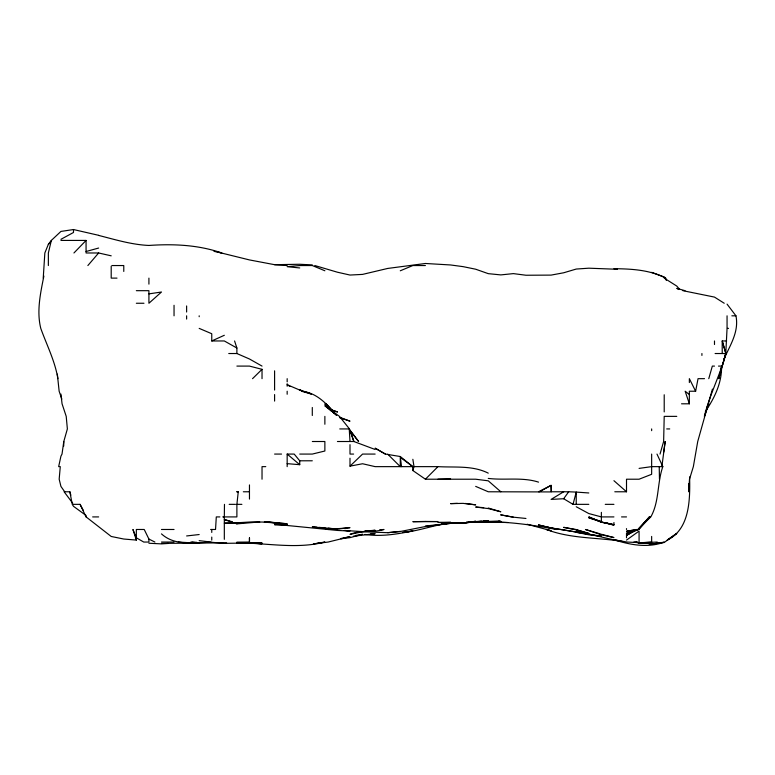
<?xml version="1.0" encoding="UTF-8"?>
<svg xmlns="http://www.w3.org/2000/svg" width="775" height="775" viewBox="0 0 775 775"><rect width="100%" height="100%" fill="white"/><g stroke="black" fill="none" stroke-linecap="round" stroke-linejoin="round"><path stroke-width="1.16" d="M224.324 516.915L224.469 504.351M689.614 476.925C690.089 498.945 690.118 529.218 667.11 540.194M63.715 446.08L63.792 441.508L67.367 428.933L66.214 416.369L62.058 403.804L60.934 394.068M721.438 367.234L718.812 378.665L725.778 353.526L727.057 328.387L728.529 328.387M43.235 278.118L44.843 252.979L48.36 244.328L51.344 240.415L60.934 231.425L73.499 229.545L98.638 235.309M224.324 539.322L224.324 516.538L222.861 516.915L236.888 516.915L236.888 504.351L238.264 491.776L236.888 491.776L238.264 491.776M721.573 367.234C721.602 383.644 714.317 398.253 705.366 411.535M63.792 441.508L62.019 454.073L60.934 456.155L58.658 466.637L60.276 466.637L59.171 479.212L60.934 486.429L64.693 491.776M661.869 466.637L665.173 441.508L663.72 452.174M681.545 403.804L689.353 403.804L689.353 391.23L695.621 391.23L698.042 378.665L704.504 378.665M656.987 454.073L662.819 466.637C657.026 483.096 659.438 501.551 650.816 516.915L639.075 528.327L649.343 516.915L639.075 528.753M51.344 240.415L48.36 252.979L48.36 265.544M712.438 389.089L697.732 441.508L693.354 466.637L689.498 479.212L688.684 491.776L688.587 483.784M588.806 504.351L573.035 504.351L576.232 492.086L588.806 492.968M708.776 378.665L712.332 366.091L714.492 366.091M660.029 454.073L663.632 441.508L664.214 416.369L676.778 416.369M500.824 491.776L488.26 480.82L475.685 479.212L425.417 479.212L412.852 470.532L414.005 466.637L412.852 459.294M726.63 340.961L722.203 340.961L725.952 353.526C720.159 375.013 709.59 394.669 704.378 416.369L708.825 403.804L707.129 406.943M723.656 359.813C729.74 345.708 739.253 332.097 735.95 315.822L727.057 304.12M43.884 276.026C40.513 293.066 36.483 311.056 40.775 328.387C46.742 345.059 55.015 361.034 57.873 378.665M720.411 369.239L722.174 366.091L725.778 353.526L722.203 340.961L722.222 353.526M724.954 355.463L726.204 353.526M563.667 491.776L551.093 499.4L563.667 498.732L568.685 491.776L576.232 492.086L576.232 504.351M87.866 265.544L98.638 252.979L111.203 255.827M639.075 529.257L650.089 516.915L639.075 528.327M48.36 244.328L50.559 241.974M73.935 252.979L86.064 240.434L60.934 240.415M425.417 479.212L437.982 466.637C454.867 467.635 472.585 465.262 488.26 473.147M252.553 378.665L262.028 369.326L249.463 366.091L236.888 366.091M350 458.209L350 466.143L362.574 454.073L375.139 454.073M626.51 540.097L639.075 531.098L639.075 542.054M668.079 539.39L676.778 533.394L664.214 542.49L651.649 544.05L644.79 542.946M632.594 531.466L626.51 535.428L633.669 531.262M539.526 491.776L551.093 485.344L551.093 491.931L488.26 491.776L475.685 486.39M60.934 239.301L73.499 232.481L73.499 229.545M633.669 531.107L626.51 534.915L638.242 529.48L626.51 533.258L626.51 537.773M538.528 491.776L551.093 485.334L551.442 491.776L568.685 491.776M199.185 328.387L211.759 333.734L211.759 340.961L224.324 335.284M400.278 270.785L412.852 265.544L425.417 265.544M626.51 533.258L638.803 529.48M86.064 251.517L98.638 248.039M340.864 538.509L350 536.649L328.145 542.054L313.439 543.866M350 466.143L362.574 463.75L375.139 466.637L437.982 466.637M443.697 523.512L441.411 523.89M355.715 535.457L362.574 534.304L350 537.647L340.864 538.78M637.089 529.48L626.51 531.253L637.67 529.48M316.868 543.285L324.87 542.054C296.002 549.494 266.164 542.752 236.888 542.926L240.318 542.878M148.916 293.88L161.481 292.01L148.916 303.257L148.916 290.683L136.342 290.683M639.075 468.391L651.649 466.637L662.819 466.637M186.62 535.951L199.185 534.537M425.417 526.012L450.556 523.377L425.417 526.525L400.278 531.514L387.713 532.687L362.574 531.747L350 534.372C361.024 529.693 372.872 532.909 384.022 529.48L379.576 529.858M226.61 542.907C204.842 542.936 183.171 543.178 161.481 543.42M458.548 522.689C439.251 522.495 421.619 530.952 402.564 532.493L412.852 530.894C397.091 534.227 380.951 536.842 364.86 534.44M387.713 532.687L400.278 531.398M236.888 523.871L259.741 521.933L236.888 522.689L236.888 523.871L224.324 519.521L232.316 521.769M338.578 528.618L350 527.659L337.435 529.092L324.87 528.482L334.006 528.647M481.401 521.158L475.685 521.594L499.681 521.178M483.687 520.994L488.26 520.655L463.121 523.038L437.982 522.447L450.556 522.156M353.429 536.184L375.139 533.694L370.566 533.898M364.86 530.982L375.139 530.284L362.574 531.611L344.294 530.449M168.33 543.44L161.481 543.885L148.916 543.246M161.481 533.888C175.218 546.501 194.806 542.306 211.759 542.326M283.737 524.288L274.592 524.704L287.167 524.859L275.735 522.815M457.405 503.353L450.556 503.624L463.121 503.372L475.685 504.864L465.397 503.44M437.982 479.212L450.556 478.824M236.888 542.151L249.463 542.054L249.463 537.918L249.463 542.054M466.55 522.03L507.683 522.486M287.167 466.637L287.167 454.073L294.2 454.073L299.731 460.796L312.296 460.786M98.638 252.979L86.064 252.979L86.064 240.434M111.929 265.544L123.777 265.544L123.777 271.444M116.996 278.118L111.203 278.118L111.203 266.232M613.936 268.692C631.635 268.877 649.847 269.845 665.657 278.118L666.306 280.405M682.882 290.683L714.492 297.096L724.238 303.257M136.342 303.257L143.966 303.257M731.862 315.822L735.95 315.822M211.759 340.961L224.324 340.961L236.888 348.023L236.888 353.526L249.463 358.99L262.028 366.091M228.751 353.526L236.888 353.526M715.102 353.526L725.952 353.526M718.483 366.091L721.787 366.091M339.76 428.933L349.477 428.933L339.421 416.369L324.87 405.703L331.157 411.041M666.694 428.933L669.726 428.933M312.325 441.508L324.87 441.508L324.87 451.011L312.296 454.073L299.731 454.073M337.435 441.508L353.855 441.508L375.139 449.49M274.592 454.073L281.538 454.073M353.613 454.073L350 454.073L350 444.656M265.777 466.637L262.028 466.637L262.028 479.212M70.854 495.186L69.857 491.776L64.112 491.776L72.782 503.314M243.331 491.776L249.463 491.776M614.798 491.776L626.51 491.776L626.51 479.212L639.075 479.212L651.649 474.3L651.649 454.073M73.499 504.351L80.067 504.351L83.342 510.425M229.177 504.351L235.484 504.351M236.888 504.351L241.887 504.351M605.246 504.351L613.936 504.351M92.651 516.915L98.638 516.915M219.877 516.915L216.293 516.915L215.537 529.48L210.616 529.48M613.936 516.915L601.371 516.915L588.806 513.554L576.232 506.743M621.54 516.915L626.51 516.915M236.888 522.689L262.028 522.021L287.167 523.745L268.886 522.011M161.481 529.48L174.046 529.48M636.963 529.48L639.075 529.48M161.481 542.054L174.046 542.054M657.258 542.054L639.075 542.829L633.805 542.054M500.824 521.342L475.685 521.924C502.733 520.877 529.897 524.336 556.411 529.48L552.158 528.095M217.107 251.943L249.463 259.925L274.592 264.692L299.731 264.265L312.296 264.924M412.852 470.532L412.852 466.637L400.278 456.523L385.456 454.073L375.139 448.183L385.32 454.073M192.016 542.113L196.792 542.345M178.357 542.054L186.62 542.548M450.556 522.641L463.121 523.445L475.685 521.246L463.121 523.038L458.548 522.718M274.592 522.631L264.314 521.933L274.592 522.728L287.167 524.82L274.592 524.258L337.435 530.439L350 531.049L345.437 530.478M488.26 478.407C505 480.49 522.176 476.887 538.528 482.127M617.365 269.283L588.806 268.189L576.232 269.051L563.667 272.781L551.093 275.106L525.963 275.241L513.389 273.614L500.824 274.902L488.26 273.653L475.685 269.216L463.121 266.648L450.556 264.963L425.417 263.481L387.713 268.441L362.574 274.398L350 275.048L337.435 272.219L314.834 265.544M274.592 264.692L287.167 265.544M498.538 521.217L500.824 521.372M316.868 527.242L312.296 526.923L337.435 529.092L328.3 528.153M319.155 527.397L324.87 527.794M483.687 507.654L475.685 507.044L488.26 508.584L500.824 511.771L488.26 508.003M250.596 542.849L262.028 543.75L249.463 543.062L262.028 542.849L224.324 543.333L211.759 542.306M287.167 463.653L299.731 464.69L299.731 460.796M136.342 540.078L132.932 529.48L136.342 537.802L143.753 542.054L148.916 542.054L148.916 539.08L144.227 529.48L136.342 529.48L136.342 540.078L123.777 539.032L111.203 536.465L86.064 516.877L80.067 504.351M299.731 267.947L287.167 266.687L299.731 265.544L312.296 265.544L324.87 270.766M513.389 517.177L500.824 514.891L513.389 517.177L525.963 518.465M634.861 542.161L639.075 542.607L627.149 542.054L613.936 539.875L576.232 531.166L583.091 532.377M190.824 542.054L199.185 543.023M199.185 540.659L210.945 542.054M645.933 542.926L651.649 543.653L639.075 542.849L636.285 542.054L639.075 542.849L651.649 542.054L651.649 536.436M623.003 541.531C597.506 537.308 570.865 538.916 546.385 529.48L551.093 530.71L527.107 524.239M644.684 542.839L651.649 544.021L664.214 542.142C647.745 548.216 630.133 544.922 613.936 539.729L620.736 540.998M613.936 522.505L613.936 524.656L601.371 522.253L588.806 516.915L601.371 522.011L613.936 525.14L605.943 522.757M213.997 251.371L221.824 252.979C198.332 244.842 173.484 243.767 148.916 245.452C131.653 244.697 115.233 239.62 98.638 235.416M613.936 524.656L601.371 522.011L588.806 517.797L601.371 521.401M601.371 534.237L613.936 537.569L601.371 534.779L585.425 529.48L600.228 533.868M685.023 290.683L676.778 288.348L678.764 289.521M311.221 394.039L301.543 391.23C316.2 392.46 326.972 403.872 335.817 414.577M339.721 417.773L350 421.174L339.528 417.173M311.23 393.962L299.731 389.854L301.552 390.774M651.649 272.335L664.214 276.995L665.657 278.118M148.916 539.08L154.913 542.054M302.463 391.23L287.167 384.71L290.141 386.493M563.667 498.732L573.035 504.351M401.247 458.054L412.852 466.637M689.353 394.523L685.158 391.23L689.353 403.804M287.167 454.073L299.731 464.69M613.936 480.694L626.51 491.776M331.574 410.324L336.602 415.216L325.781 403.804L335.11 413.86M331.574 410.363L336.602 415.284M387.713 454.16L400.278 466.637L400.278 456.523L401.528 466.637M334.083 413.046L324.87 403.92L333.783 413.046M679.433 289.153L676.778 286.072L664.214 278.118M350 430.29L358.602 441.508L350 430.27L353.855 441.508L350 429.931M695.621 391.23L689.353 378.665L689.353 382.559M61.806 399.077L59.142 391.23L57.331 374.093M234.573 340.961L236.888 348.023M69.857 491.776L72.259 504.351L73.499 506.317L86.064 515.482L86.064 516.877M349.244 428.933L350 441.508M659.225 466.637L659.467 479.212M727.057 315.822L727.057 327.738M714.492 340.961L714.492 344.517M701.917 353.526L701.917 355.415M664.214 394.766L664.214 411.903M651.649 428.933L651.649 430.658M626.51 528.598L626.51 529.48M601.371 512.362L601.371 520.567M324.87 416.369L324.87 424.254M312.296 407.485L312.296 415.497M287.167 378.665L287.167 381.852M287.167 383.722L287.167 386.212M287.167 391.23L287.167 394.252M274.592 370.828L274.592 390.058M274.592 394.562L274.592 401.092M262.028 369.326L262.028 378.665M249.463 484.927L249.463 499.09M211.759 529.48L211.759 532.435M211.759 537.085L211.759 540.097M199.185 315.822L199.185 316.713M186.62 305.951L186.62 312.025M186.62 315.822L186.62 319.077M174.046 305.292L174.046 315.822M148.916 278.118L148.916 284.125M331.807 529.063L328.426 529.48L331.807 529.083M425.417 521.449L412.852 521.691L437.982 521.565L425.417 521.449M235.745 522.999L224.324 523.183L235.745 523.057M601.371 536.213L588.806 534.798L576.232 532.28L601.371 536.213M563.667 529.926L551.093 527.969L538.528 524.937L551.093 527.969L576.232 532.038L563.667 529.926M575.873 529.48L563.667 527.349L576.232 529.829L588.806 533.442L575.873 529.48M549.959 527.891L545.387 526.709L549.959 527.891M337.435 411.942L331.729 409.994L337.435 411.942"/></g></svg>
